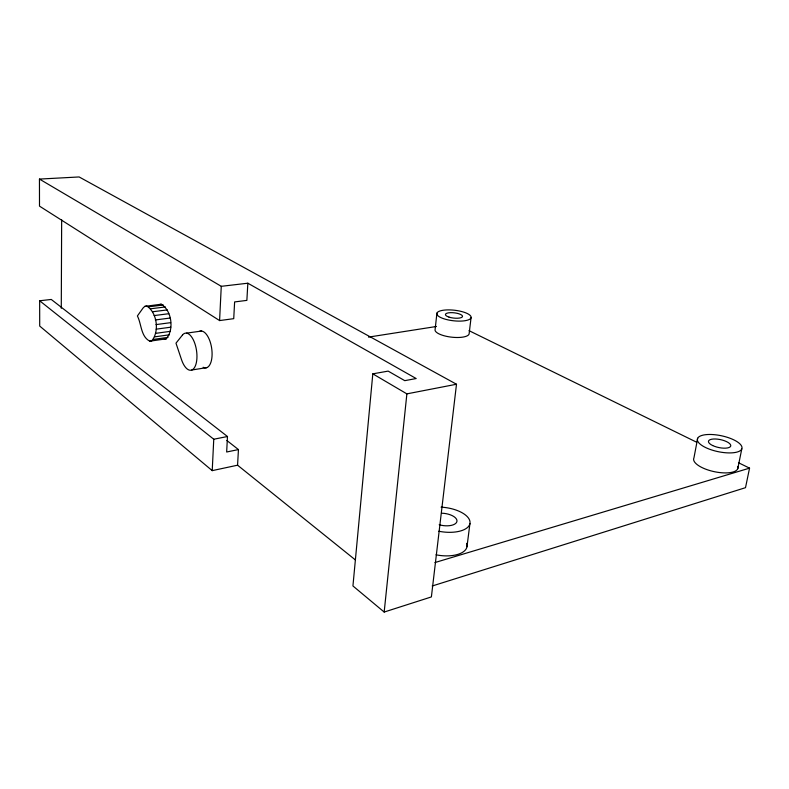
<?xml version="1.0" encoding="UTF-8"?>
<svg xmlns="http://www.w3.org/2000/svg" width="789" height="789" viewBox="0 0 789 789"><rect width="100%" height="100%" fill="white"/><g stroke="black" fill="none" stroke-linecap="round" stroke-linejoin="round"><path stroke-width="1.18" d="M61.276 308.282L61.66 219.746M212.221 470.638L213.76 439.236L39.657 300.767L39.706 326.064L212.221 470.638L237.568 465.194L355.336 559.894M219.589 320.571L221.265 286.318L39.45 179.083L39.499 206.136L219.589 320.571L233.731 318.667L234.619 301.931L246.868 300.382L247.845 283.212L221.265 286.318M39.657 300.767L51.265 299.455L227.479 436.514L226.66 452.008L238.446 449.572L237.568 465.194M247.845 283.212L416.178 378.542L404.767 380.663L388.158 371.106L372.812 373.848L352.939 585.961L384.174 612.047L431.386 596.928L456.496 384.243L79.127 176.953L39.45 179.083M149.792 341.173L151.735 340.878C159.615 331.597 157.149 312.454 146.695 306.004L144.772 306.398L143.095 307.966L137.394 315.965C141.507 323.845 140.777 336.666 149.792 341.173L166.252 338.836C174.29 329.723 171.805 310.471 161.252 304.219L144.772 306.398M384.174 612.047L406.877 393.869L372.812 373.848M436.919 313.144L435.133 329.319A17.18 5.493 6.6 0 0 450.381 337.021A17.18 5.493 6.6 0 0 469.11 333.934L471.053 317.72A17.259 5.296 6.5 0 0 446.682 309.929A17.259 5.296 6.5 0 0 444.148 318.864A17.259 5.296 6.5 0 0 471.053 317.72M466.989 546.708L469.938 523.511M697.683 438.26L693.945 457.867A22.625 8.393 12.2 0 0 715.199 471.861A22.625 8.393 12.2 0 0 737.823 466.477M737.754 468.715L741.798 448.902A22.763 8.117 11.9 0 0 711.323 434.492A22.763 8.117 11.9 0 0 705.928 447.698A22.763 8.117 11.9 0 0 741.798 448.902M738.504 462.739L749.55 468.143L745.506 487.671L432.185 586M434.936 562.557L749.55 468.143M159.299 304.623L161.252 304.219M213.76 439.236L227.479 436.514M406.877 393.869L456.496 384.243M191.855 369.992L206.876 367.605M368.512 337.11L436.465 326.478M164.28 339.132L166.252 338.836M154.812 336.834L169.379 334.812M186.539 333.136L201.599 331.035M153.441 339.408L167.988 337.367M155.729 333.343L170.325 331.341M156.133 329.171L170.759 327.198M155.995 324.604L170.631 322.662M155.334 319.959L169.97 318.056M154.171 315.58L168.807 313.706M152.612 311.754L167.238 309.919M150.758 308.765L165.365 306.951M148.736 306.803L163.323 305.008M469.021 330.66L696.539 442.165M226.828 440.469L238.446 449.572M466.703 543.365A26.086 12.634 7.9 0 1 436.021 554.795M441.939 513.215A13.137 6.125 7.7 0 1 456.9 521.559A13.137 6.125 7.7 0 1 439.187 524.754M441.09 507.149A26.264 12.239 7.7 0 1 470.007 523.008A26.264 12.239 7.7 0 1 438.802 531.244M199.4 331.37A18.601 8.511 81.5 0 1 211.886 349.981A18.601 8.511 81.5 0 1 203.118 367.27M182.476 335.029L175.986 343.166L181.529 359.676A18.749 8.383 81.5 0 0 193.877 368.424A18.749 8.383 81.5 0 0 194.844 343.511A18.749 8.383 81.5 0 0 182.476 335.029M449 317.109A8.63 2.653 6.5 0 0 462.492 316.576A8.63 2.653 6.5 0 0 450.371 312.661A8.63 2.653 6.5 0 0 449 317.109M712.674 445.548A11.381 4.053 11.9 0 0 730.653 446.209A11.381 4.053 11.9 0 0 715.524 438.99A11.381 4.053 11.9 0 0 712.674 445.548"/></g></svg>
